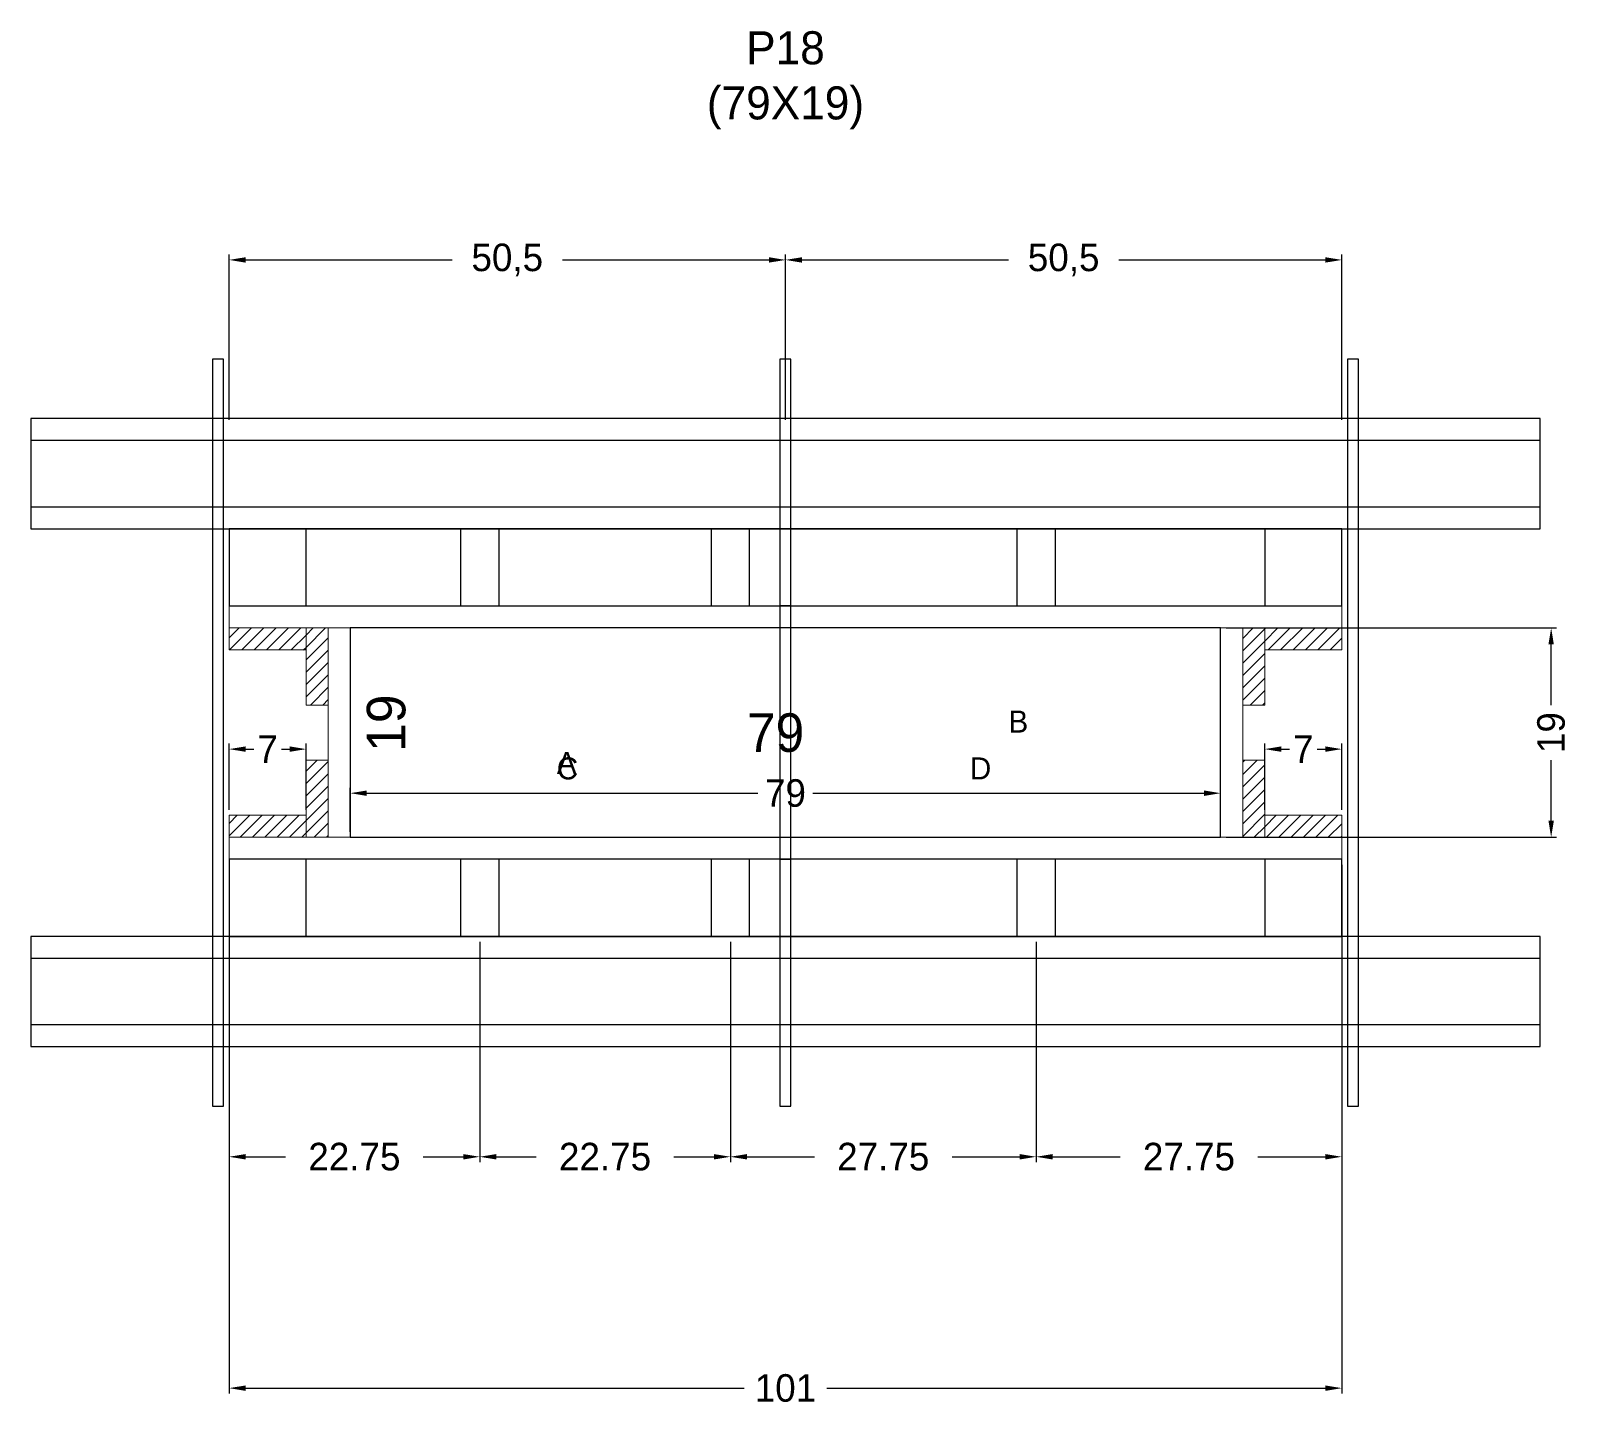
# Model space of a CAD drawing. Header units: centimetres. Extents: x -8500 to 4295, y -467 to 295.
# Drawn here: x -137 to 142.3, y 17.7 to 267.4 of the extents above; entities that cross this region are included whole.
import ezdxf

# ---------------------------------------------------------------- set-up
doc = ezdxf.new("R2010")
doc.units = ezdxf.units.CM
for name, color, linetype in [('CHAPA', 140, 'Continuous'), ('COTA', 241, 'Continuous'), ('Hachura', 251, 'Continuous'), ('Madeira', 30, 'Continuous'), ('NOMENCLATURA', 7, 'Continuous'), ('Painéis', 200, 'Continuous'), ('Perfil Metálico', 150, 'Continuous'), ('SARRAFO', 251, 'Continuous'), ('TEXTO_GERAL', 7, 'Continuous')]:
    doc.layers.add(name, color=color, linetype=linetype)
doc.dimstyles.new('cotax2', dxfattribs={"dimtxt": 2.5, "dimasz": 1.5, "dimexe": 0.5, "dimexo": 0.5, "dimgap": 0.5, "dimtad": 1, "dimcen": 2.5, "dimazin": 3, "dimtfac": 1, "dimtmove": 0, "dimatfit": 3})
pattern_1 = [(45, (0, 0), (-1.122532, 1.122532), [])]

# ---------------------------------------------------------------- blocks, each defined once
blk = doc.blocks.new('_CLOSEDFILLED')
at = {"color": 0, "linetype": 'BYBLOCK'}
blk.add_solid([(-1, 0.164), (0, 0), (-1, -0.164)], dxfattribs=at)
blk = doc.blocks.new('*D37')
for p, q in [((-101, 116), (-101, 20)), ((101, 116), (101, 20)), ((-98, 21), (-7.5, 21)), ((7.5, 21), (98, 21))]:
    blk.add_line(p, q)
at = {"layer": 'Defpoints'}
for p in [(-101, 117), (101, 117), (-101, 21)]:
    blk.add_point(p, dxfattribs=at)
at = {"layer": 'COTA', "xscale": 3, "yscale": 3, "rotation": 180}
blk.add_blockref('_CLOSEDFILLED', (-101, 21), dxfattribs=at)
at = {"layer": 'COTA', "xscale": 3, "yscale": 3}
blk.add_blockref('_CLOSEDFILLED', (101, 21), dxfattribs=at)
at = {"layer": 'COTA', "insert": (0, 21), "char_height": 5, "attachment_point": 5}
blk.add_mtext('101', dxfattribs=at)
blk = doc.blocks.new('*D38')
for p, q in [((-101, 102), (-101, 62)), ((-55.5, 102), (-55.5, 62)), ((-98, 63), (-90.75, 63)), ((-65.75, 63), (-58.5, 63))]:
    blk.add_line(p, q)
at = {"layer": 'Defpoints'}
for p in [(-101, 103), (-55.5, 103), (-101, 63)]:
    blk.add_point(p, dxfattribs=at)
at = {"layer": 'COTA', "xscale": 3, "yscale": 3, "rotation": 180}
blk.add_blockref('_CLOSEDFILLED', (-101, 63), dxfattribs=at)
at = {"layer": 'COTA', "xscale": 3, "yscale": 3}
blk.add_blockref('_CLOSEDFILLED', (-55.5, 63), dxfattribs=at)
at = {"layer": 'COTA', "insert": (-78.25, 63), "char_height": 5, "attachment_point": 5}
blk.add_mtext('22.75', dxfattribs=at)
blk = doc.blocks.new('*D39')
for p, q in [((-55.5, 102), (-55.5, 62)), ((-10, 102), (-10, 62)), ((-52.5, 63), (-45.25, 63)), ((-20.25, 63), (-13, 63))]:
    blk.add_line(p, q)
at = {"layer": 'Defpoints'}
for p in [(-55.5, 103), (-10, 103), (-55.5, 63)]:
    blk.add_point(p, dxfattribs=at)
at = {"layer": 'COTA', "xscale": 3, "yscale": 3, "rotation": 180}
blk.add_blockref('_CLOSEDFILLED', (-55.5, 63), dxfattribs=at)
at = {"layer": 'COTA', "xscale": 3, "yscale": 3}
blk.add_blockref('_CLOSEDFILLED', (-10, 63), dxfattribs=at)
at = {"layer": 'COTA', "insert": (-32.75, 63), "char_height": 5, "attachment_point": 5}
blk.add_mtext('22.75', dxfattribs=at)
blk = doc.blocks.new('*D40')
for p, q in [((-10, 102), (-10, 62)), ((45.5, 102), (45.5, 62)), ((-7, 63), (5.25, 63)), ((30.25, 63), (42.5, 63))]:
    blk.add_line(p, q)
at = {"layer": 'Defpoints'}
for p in [(-10, 103), (45.5, 103), (-10, 63)]:
    blk.add_point(p, dxfattribs=at)
at = {"layer": 'COTA', "xscale": 3, "yscale": 3, "rotation": 180}
blk.add_blockref('_CLOSEDFILLED', (-10, 63), dxfattribs=at)
at = {"layer": 'COTA', "xscale": 3, "yscale": 3}
blk.add_blockref('_CLOSEDFILLED', (45.5, 63), dxfattribs=at)
at = {"layer": 'COTA', "insert": (17.75, 63), "char_height": 5, "attachment_point": 5}
blk.add_mtext('27.75', dxfattribs=at)
blk = doc.blocks.new('*D41')
for p, q in [((45.5, 102), (45.5, 62)), ((101, 102), (101, 62)), ((48.5, 63), (60.75, 63)), ((85.75, 63), (98, 63))]:
    blk.add_line(p, q)
at = {"layer": 'Defpoints'}
for p in [(45.5, 103), (101, 103), (45.5, 63)]:
    blk.add_point(p, dxfattribs=at)
at = {"layer": 'COTA', "xscale": 3, "yscale": 3, "rotation": 180}
blk.add_blockref('_CLOSEDFILLED', (45.5, 63), dxfattribs=at)
at = {"layer": 'COTA', "xscale": 3, "yscale": 3}
blk.add_blockref('_CLOSEDFILLED', (101, 63), dxfattribs=at)
at = {"layer": 'COTA', "insert": (73.25, 63), "char_height": 5, "attachment_point": 5}
blk.add_mtext('27.75', dxfattribs=at)
blk = doc.blocks.new('*D42')
for p, q in [((-79, 122), (-79, 130)), ((-76, 129), (-5, 129)), ((5, 129), (76, 129)), ((79, 122), (79, 130))]:
    blk.add_line(p, q)
at = {"layer": 'Defpoints'}
for p in [(-79, 129), (-79, 121), (79, 121)]:
    blk.add_point(p, dxfattribs=at)
at = {"layer": 'COTA', "xscale": 3, "yscale": 3, "rotation": 180}
blk.add_blockref('_CLOSEDFILLED', (-79, 129), dxfattribs=at)
at = {"layer": 'COTA', "xscale": 3, "yscale": 3}
blk.add_blockref('_CLOSEDFILLED', (79, 129), dxfattribs=at)
at = {"layer": 'COTA', "insert": (0, 129), "char_height": 5, "attachment_point": 5}
blk.add_mtext('79', dxfattribs=at)
blk = doc.blocks.new('*D43')
for p, q in [((80, 159), (140, 159)), ((139, 145), (139, 156)), ((139, 124), (139, 135)), ((80, 121), (140, 121))]:
    blk.add_line(p, q)
at = {"layer": 'Defpoints'}
for p in [(79, 159), (79, 121), (139, 121)]:
    blk.add_point(p, dxfattribs=at)
at = {"layer": 'COTA', "xscale": 3, "yscale": 3}
for p, rotation in [((139, 159), 90), ((139, 121), -90.00000000000001)]:
    blk.add_blockref('_CLOSEDFILLED', p, dxfattribs=dict(at, rotation=rotation))
at = {"layer": 'COTA', "insert": (139, 140), "char_height": 5, "attachment_point": 5, "rotation": 90}
blk.add_mtext('19', dxfattribs=at)
blk = doc.blocks.new('*D44')
for p, q in [((-101, 126), (-101, 138)), ((-98, 137), (-96.5, 137)), ((-91.5, 137), (-90, 137)), ((-87, 126), (-87, 138))]:
    blk.add_line(p, q)
at = {"layer": 'Defpoints'}
for p in [(-101, 137), (-101, 125), (-87, 125)]:
    blk.add_point(p, dxfattribs=at)
at = {"layer": 'COTA', "xscale": 3, "yscale": 3, "rotation": 180}
blk.add_blockref('_CLOSEDFILLED', (-101, 137), dxfattribs=at)
at = {"layer": 'COTA', "xscale": 3, "yscale": 3}
blk.add_blockref('_CLOSEDFILLED', (-87, 137), dxfattribs=at)
at = {"layer": 'COTA', "insert": (-94, 137), "char_height": 5, "attachment_point": 5}
blk.add_mtext('7', dxfattribs=at)
blk = doc.blocks.new('*D45')
for p, q in [((87, 126), (87, 138)), ((90, 137), (91.5, 137)), ((96.5, 137), (98, 137)), ((101, 126), (101, 138))]:
    blk.add_line(p, q)
at = {"layer": 'Defpoints'}
for p in [(87, 137), (87, 125), (101, 125)]:
    blk.add_point(p, dxfattribs=at)
at = {"layer": 'COTA', "xscale": 3, "yscale": 3, "rotation": 180}
blk.add_blockref('_CLOSEDFILLED', (87, 137), dxfattribs=at)
at = {"layer": 'COTA', "xscale": 3, "yscale": 3}
blk.add_blockref('_CLOSEDFILLED', (101, 137), dxfattribs=at)
at = {"layer": 'COTA', "insert": (94, 137), "char_height": 5, "attachment_point": 5}
blk.add_mtext('7', dxfattribs=at)
blk = doc.blocks.new('*D46')
for p, q in [((-101, 196.8), (-101, 226.8)), ((0, 196.8), (0, 226.8)), ((-98, 225.8), (-60.5, 225.8)), ((-40.5, 225.8), (-3, 225.8))]:
    blk.add_line(p, q)
at = {"layer": 'Defpoints'}
for p in [(-101, 225.8), (-101, 195.8), (0, 195.8)]:
    blk.add_point(p, dxfattribs=at)
at = {"layer": 'COTA', "xscale": 3, "yscale": 3, "rotation": 180}
blk.add_blockref('_CLOSEDFILLED', (-101, 225.8), dxfattribs=at)
at = {"layer": 'COTA', "xscale": 3, "yscale": 3}
blk.add_blockref('_CLOSEDFILLED', (0, 225.8), dxfattribs=at)
at = {"layer": 'COTA', "insert": (-50.5, 225.8), "char_height": 5, "attachment_point": 5}
blk.add_mtext('50,5', dxfattribs=at)
blk = doc.blocks.new('*D47')
for p, q in [((0, 196.8), (0, 226.8)), ((101, 196.8), (101, 226.8)), ((3, 225.8), (40.5, 225.8)), ((60.5, 225.8), (98, 225.8))]:
    blk.add_line(p, q)
at = {"layer": 'Defpoints'}
for p in [(0, 225.8), (0, 195.8), (101, 195.8)]:
    blk.add_point(p, dxfattribs=at)
at = {"layer": 'COTA', "xscale": 3, "yscale": 3, "rotation": 180}
blk.add_blockref('_CLOSEDFILLED', (0, 225.8), dxfattribs=at)
at = {"layer": 'COTA', "xscale": 3, "yscale": 3}
blk.add_blockref('_CLOSEDFILLED', (101, 225.8), dxfattribs=at)
at = {"layer": 'COTA', "insert": (50.5, 225.8), "char_height": 5, "attachment_point": 5}
blk.add_mtext('50,5', dxfattribs=at)

msp = doc.modelspace()

# ---------------------------------------------------------------- hatches: boundary and pattern name
at = {"layer": 'Hachura'}
h = msp.add_hatch(dxfattribs=at)
h.set_pattern_fill('ANSI31')
h.set_pattern_definition(pattern_1)
h.paths.add_polyline_path([(-101, 155), (-87, 155), (-87, 159), (-101, 159)])
h = msp.add_hatch(dxfattribs=at)
h.set_pattern_fill('ANSI31')
h.set_pattern_definition(pattern_1)
h.paths.add_polyline_path([(-87, 145), (-83, 145), (-83, 159), (-87, 159)])
h = msp.add_hatch(dxfattribs=at)
h.set_pattern_fill('ANSI31')
h.set_pattern_definition(pattern_1)
h.paths.add_polyline_path([(83, 145), (87, 145), (87, 159), (83, 159)])
h = msp.add_hatch(dxfattribs=at)
h.set_pattern_fill('ANSI31')
h.set_pattern_definition(pattern_1)
h.paths.add_polyline_path([(87, 155), (101, 155), (101, 159), (87, 159)])
h = msp.add_hatch(dxfattribs=at)
h.set_pattern_fill('ANSI31')
h.set_pattern_definition(pattern_1)
h.paths.add_polyline_path([(-87, 121), (-83, 121), (-83, 135), (-87, 135)])
h = msp.add_hatch(dxfattribs=at)
h.set_pattern_fill('ANSI31')
h.set_pattern_definition(pattern_1)
h.paths.add_polyline_path([(83, 121), (87, 121), (87, 135), (83, 135)])
h = msp.add_hatch(dxfattribs=at)
h.set_pattern_fill('ANSI31')
h.set_pattern_definition(pattern_1)
h.paths.add_polyline_path([(-101, 121), (-87, 121), (-87, 125), (-101, 125)])
h = msp.add_hatch(dxfattribs=at)
h.set_pattern_fill('ANSI31')
h.set_pattern_definition(pattern_1)
h.paths.add_polyline_path([(87, 121), (101, 121), (101, 125), (87, 125)])

# ---------------------------------------------------------------- linework, layer by layer
at = {"layer": 'CHAPA', "lineweight": 18}
for points in [[(-101, 159), (101, 159), (101, 163), (-101, 163)], [(-101, 159), (101, 159), (101, 163), (-101, 163)], [(-83, 121), (-79, 121), (-79, 159), (-83, 159)], [(-83, 121), (-79, 121), (-79, 159), (-83, 159)], [(79, 121), (83, 121), (83, 159), (79, 159)], [(79, 121), (83, 121), (83, 159), (79, 159)], [(-101, 117), (101, 117), (101, 121), (-101, 121)], [(-101, 117), (101, 117), (101, 121), (-101, 121)]]:
    msp.add_lwpolyline(points, close=True, dxfattribs=at)
at = {"layer": 'Hachura'}
for points in [[(-104, 72.2), (-102, 72.2), (-102, 207.8), (-104, 207.8)], [(-1, 163), (1, 163), (1, 207.8), (-1, 207.8)], [(102, 72.2), (104, 72.2), (104, 207.8), (102, 207.8)], [(-1, 117), (1, 117), (1, 163), (-1, 163)], [(-1, 72.2), (1, 72.2), (1, 117), (-1, 117)]]:
    msp.add_lwpolyline(points, close=True, dxfattribs=at)
at = {"layer": 'Madeira', "color": 126}
for points in [[(-101, 163), (101, 163), (101, 177), (-101, 177)], [(-101, 163), (-87, 163), (-87, 177), (-101, 177)], [(-59, 163), (-52, 163), (-52, 177), (-59, 177)], [(-13.5, 163), (-6.5, 163), (-6.5, 177), (-13.5, 177)], [(42, 163), (49, 163), (49, 177), (42, 177)], [(87, 163), (101, 163), (101, 177), (87, 177)], [(-101, 103), (101, 103), (101, 117), (-101, 117)], [(-101, 103), (-87, 103), (-87, 117), (-101, 117)], [(-59, 103), (-52, 103), (-52, 117), (-59, 117)], [(-13.5, 103), (-6.5, 103), (-6.5, 117), (-13.5, 117)], [(42, 103), (49, 103), (49, 117), (42, 117)], [(87, 103), (101, 103), (101, 117), (87, 117)]]:
    msp.add_lwpolyline(points, close=True, dxfattribs=at)
at = {"layer": 'Painéis'}
msp.add_lwpolyline([(-79, 121), (79, 121), (79, 159), (-79, 159)], close=True, dxfattribs=at)
at = {"layer": 'Perfil Metálico', "color": 224}
for points in [[(-137, 177), (137, 177), (137, 197), (-137, 197)], [(-137, 181), (137, 181), (137, 193), (-137, 193)], [(-137, 83), (137, 83), (137, 103), (-137, 103)], [(-137, 87), (137, 87), (137, 99), (-137, 99)]]:
    msp.add_lwpolyline(points, close=True, dxfattribs=at)
at = {"layer": 'SARRAFO', "color": 251, "lineweight": 13}
for points in [[(-101, 155), (-87, 155), (-87, 159), (-101, 159)], [(-87, 145), (-83, 145), (-83, 159), (-87, 159)], [(83, 145), (87, 145), (87, 159), (83, 159)], [(87, 155), (101, 155), (101, 159), (87, 159)], [(-87, 121), (-83, 121), (-83, 135), (-87, 135)], [(83, 121), (87, 121), (87, 135), (83, 135)], [(-101, 121), (-87, 121), (-87, 125), (-101, 125)], [(87, 121), (101, 121), (101, 125), (87, 125)]]:
    msp.add_lwpolyline(points, close=True, dxfattribs=at)

# ---------------------------------------------------------------- texts
at = {"layer": 'COTA'}
msp.add_text('19', height=7, rotation=90, dxfattribs=at).set_placement((-69, 136.5))
msp.add_text('79', height=7, dxfattribs=at).set_placement((-7, 136.5))
at = {"layer": 'NOMENCLATURA', "insert": (0, 249.5), "char_height": 6, "attachment_point": 8}
msp.add_mtext('P18\\P(79X19)', dxfattribs=at)
at = {"layer": 'TEXTO_GERAL'}
for s, p in [('B', (40.5, 140)), ('A', (-41.5, 132.5)), ('C', (-41.5, 131.5)), ('D', (33.5, 131.5))]:
    msp.add_text(s, height=4, dxfattribs=at).set_placement(p)

# ---------------------------------------------------------------- dimensions: what is measured, and where the dimension line sits
at = {"layer": 'COTA'}
for base, p1, p2, picture, middle in [((-101, 225.8), (-101, 195.8), (0, 195.8), '*D46', (-50.5, 225.8)), ((0, 225.8), (0, 195.8), (101, 195.8), '*D47', (50.5, 225.8)), ((-101, 137), (-101, 125), (-87, 125), '*D44', (-94, 137)), ((87, 137), (87, 125), (101, 125), '*D45', (94, 137)), ((-79, 129), (-79, 121), (79, 121), '*D42', (0, 129)), ((-101, 21), (-101, 117), (101, 117), '*D37', (0, 21))]:
    dim = msp.add_linear_dim(base=base, p1=p1, p2=p2, dimstyle='cotax2', dxfattribs=at)
    dim.commit()
    dim.dimension.update_dxf_attribs({"geometry": picture, "text_midpoint": middle})
dim = msp.add_linear_dim(base=(139, 121), p1=(79, 121), p2=(79, 159), angle=90, dimstyle='cotax2', dxfattribs=at)
dim.commit()
dim.dimension.update_dxf_attribs({"geometry": '*D43', "text_midpoint": (139, 140)})
for base, p1, p2, text, picture, middle in [((-101, 63), (-101, 103), (-55.5, 103), '22.75', '*D38', (-78.25, 63)), ((-55.5, 63), (-55.5, 103), (-10, 103), '22.75', '*D39', (-32.75, 63)), ((-10, 63), (-10, 103), (45.5, 103), '27.75', '*D40', (17.75, 63)), ((45.5, 63), (45.5, 103), (101, 103), '27.75', '*D41', (73.25, 63))]:
    dim = msp.add_linear_dim(base=base, p1=p1, p2=p2, text=text, dimstyle='cotax2', dxfattribs=at)
    dim.commit()
    dim.dimension.update_dxf_attribs({"geometry": picture, "text_midpoint": middle})

doc.saveas('drawing.dxf')
